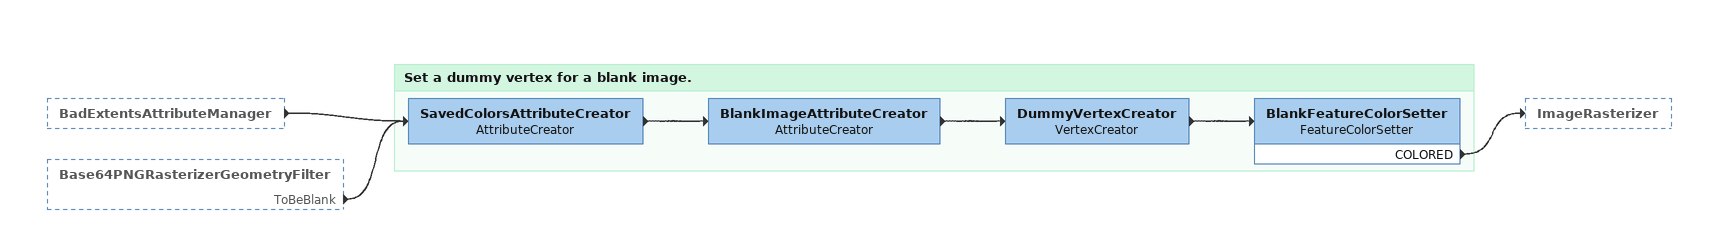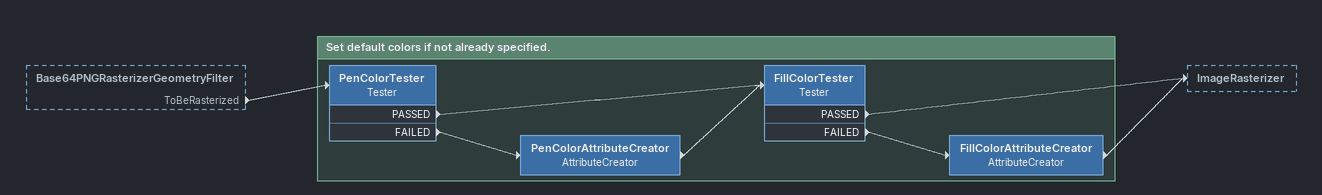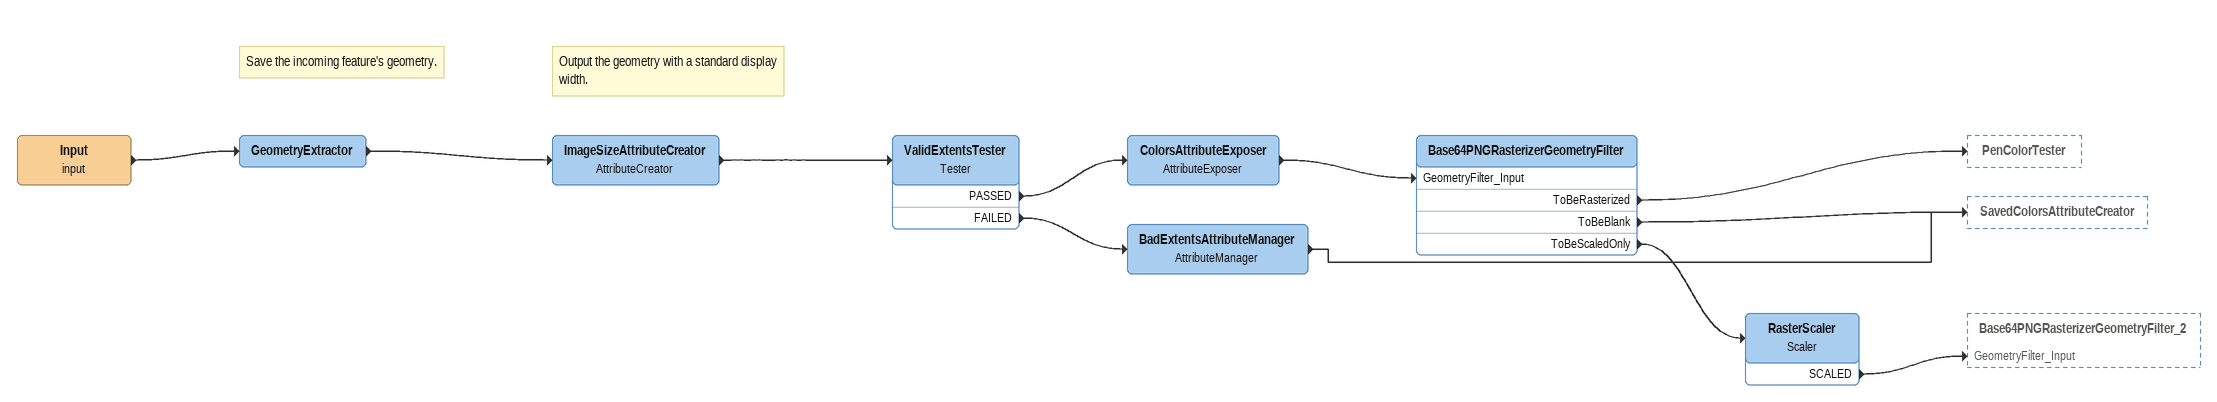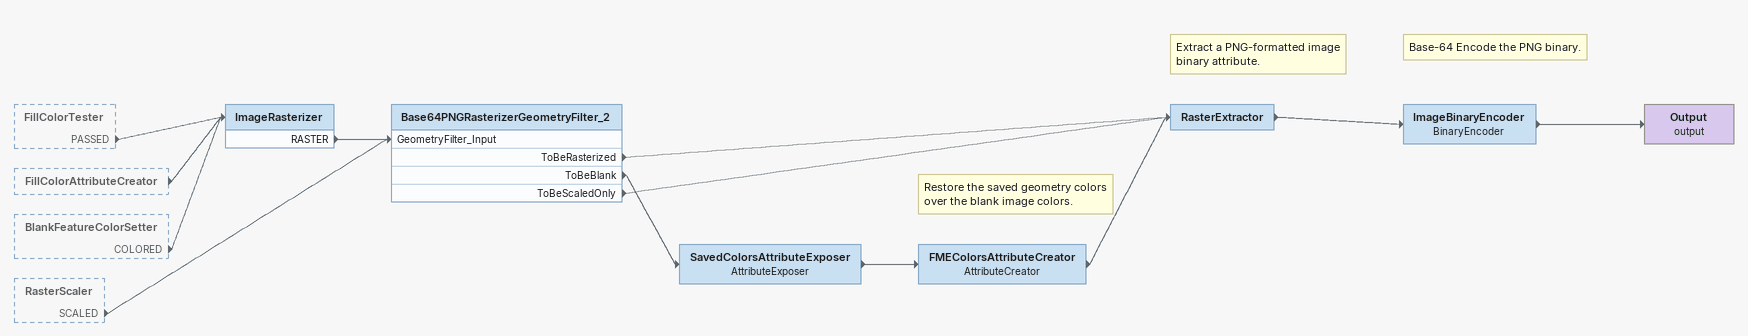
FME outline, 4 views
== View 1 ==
BadExtentsAttributeManager [outside]
    -> SavedColorsAttributeCreator
Base64PNGRasterizerGeometryFilter [outside]
    ToBeBlank -> SavedColorsAttributeCreator

Bookmark: Set a dummy vertex for a blank image.
SavedColorsAttributeCreator: AttributeCreator
    -> BlankImageAttributeCreator
BlankImageAttributeCreator: AttributeCreator
    -> DummyVertexCreator
DummyVertexCreator: VertexCreator
    -> BlankFeatureColorSetter
BlankFeatureColorSetter: FeatureColorSetter
    COLORED -> ImageRasterizer

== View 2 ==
Base64PNGRasterizerGeometryFilter [outside]
    ToBeRasterized -> PenColorTester

Bookmark: Set default colors if not already specified.
PenColorTester: Tester
    PASSED -> FillColorTester
    FAILED -> PenColorAttributeCreator
PenColorAttributeCreator: AttributeCreator
    -> FillColorTester
FillColorTester: Tester
    PASSED -> ImageRasterizer
    FAILED -> FillColorAttributeCreator
FillColorAttributeCreator: AttributeCreator
    -> ImageRasterizer

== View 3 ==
Input (input)
    -> GeometryExtractor
Note: Save the incoming feature's geometry.
GeometryExtractor
    -> ImageSizeAttributeCreator
Note: Output the geometry with a standard display width.
ImageSizeAttributeCreator: AttributeCreator
    -> ValidExtentsTester
ValidExtentsTester: Tester
    PASSED -> ColorsAttributeExposer
    FAILED -> BadExtentsAttributeManager
ColorsAttributeExposer: AttributeExposer
    -> Base64PNGRasterizerGeometryFilter [GeometryFilter_Input]
Base64PNGRasterizerGeometryFilter
    ToBeRasterized -> PenColorTester
    ToBeBlank -> SavedColorsAttributeCreator
    ToBeScaledOnly -> RasterScaler
RasterScaler: Scaler
    SCALED -> Base64PNGRasterizerGeometryFilter_2 [GeometryFilter_Input]
BadExtentsAttributeManager: AttributeManager
    -> SavedColorsAttributeCreator

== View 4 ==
FillColorTester [outside]
    PASSED -> ImageRasterizer
FillColorAttributeCreator [outside]
    -> ImageRasterizer
BlankFeatureColorSetter [outside]
    COLORED -> ImageRasterizer
RasterScaler [outside]
    SCALED -> Base64PNGRasterizerGeometryFilter_2 [GeometryFilter_Input]
ImageRasterizer
    RASTER -> Base64PNGRasterizerGeometryFilter_2 [GeometryFilter_Input]
Base64PNGRasterizerGeometryFilter_2
    ToBeRasterized -> RasterExtractor
    ToBeBlank -> SavedColorsAttributeExposer
    ToBeScaledOnly -> RasterExtractor
SavedColorsAttributeExposer: AttributeExposer
    -> FMEColorsAttributeCreator
Note: Restore the saved geometry colors over the blank image colors.
FMEColorsAttributeCreator: AttributeCreator
    -> RasterExtractor
Note: Extract a PNG-formatted image binary attribute.
RasterExtractor
    -> ImageBinaryEncoder
Note: Base-64 Encode the PNG binary.
ImageBinaryEncoder: BinaryEncoder
    -> Output (output)
Output (output)
